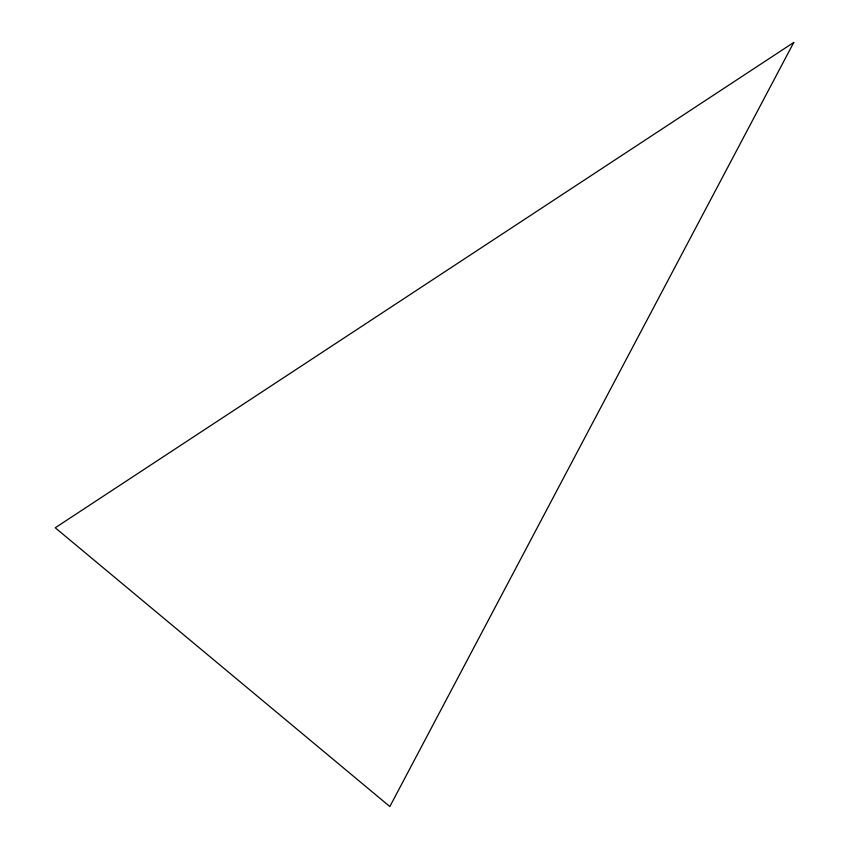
<?xml version="1.0" encoding="UTF-8"?>
<svg xmlns="http://www.w3.org/2000/svg" width="849" height="849" viewBox="0 0 849 849"><rect width="100%" height="100%" fill="white"/><g stroke="black" fill="none" stroke-linecap="round" stroke-linejoin="round"><path stroke-width="1.27" d="M793.762 42.45L389.84 806.55L55.238 527.781L793.762 42.45"/></g></svg>
